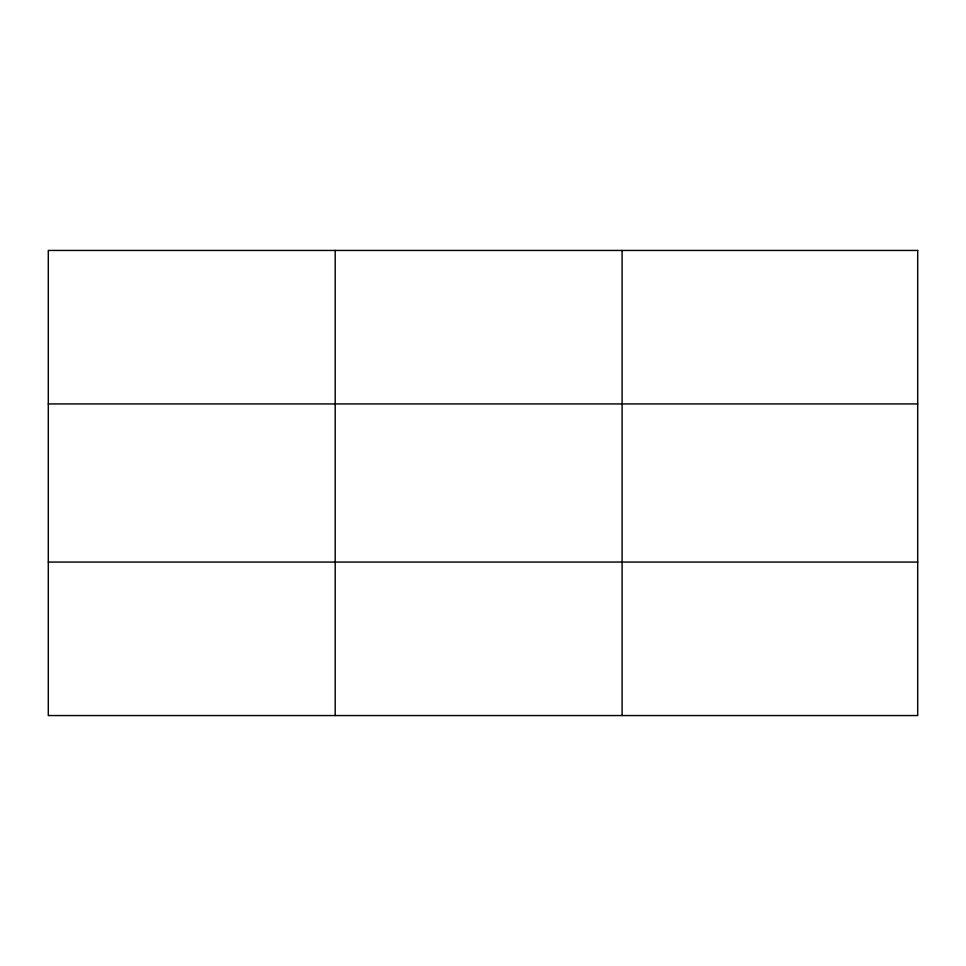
<?xml version="1.0" encoding="UTF-8"?>
<svg xmlns="http://www.w3.org/2000/svg" width="966" height="966" viewBox="0 0 966 966"><rect width="100%" height="100%" fill="white"/><g stroke="black" fill="none" stroke-linecap="round" stroke-linejoin="round"><path stroke-width="1.45" d="M335.202 715.552L335.202 250.448M622.104 715.552L622.104 250.448M48.3 403.933L917.7 403.933M48.3 562.067L917.7 562.067M917.7 250.448L48.3 250.448L48.3 715.552L917.7 715.552L917.7 250.448"/></g></svg>
